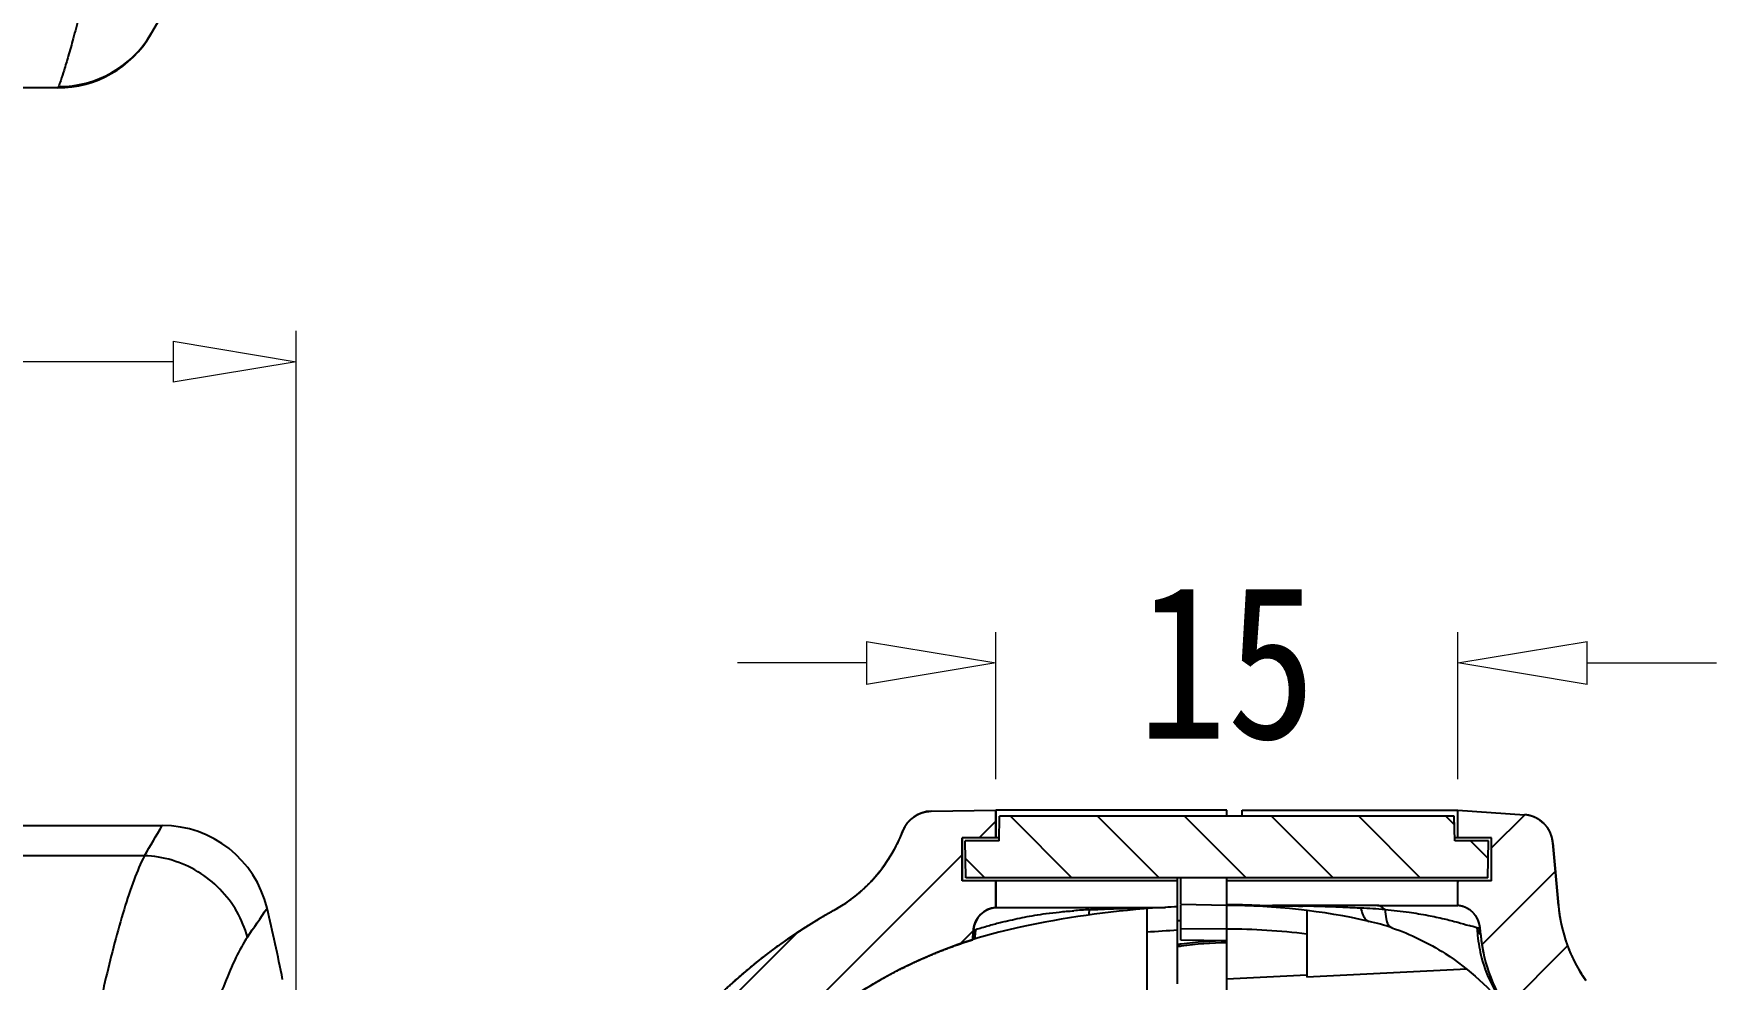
# Model space of a CAD drawing. Header units: millimetres. Extents: x 1786 to 4177, y -2705 to -1639.
# Drawn here: x 3901.3 to 3956, y -1728.3 to -1697.6 of the extents above; entities that cross this region are included whole.
import ezdxf

# ---------------------------------------------------------------- set-up
doc = ezdxf.new("R2010")
doc.units = ezdxf.units.MM
doc.layers.add('dim', color=3, linetype='Continuous', lineweight=9)
doc.styles.add('FFS', font='simfang0.ttf', dxfattribs={"width": 0.85})
doc.dimstyles.new('YanXiu', dxfattribs={"dimtxt": 2.5, "dimasz": 2.2, "dimexe": 1, "dimexo": 0.6, "dimgap": 0.66, "dimtad": 0, "dimzin": 9, "dimdsep": 46, "dimtxsty": 'FFS', "dimblk": 'CLOSEDBLANK', "dimcen": 0, "dimclrd": 256, "dimclre": 131, "dimclrt": 42, "dimazin": 2, "dimtfac": 1, "dimtofl": 0, "dimtmove": 0, "dimatfit": 3, "dimldrblk": 'CLOSEDBLANK', "dimfxl": 0, "dimlwd": 5, "dimlwe": 5, "dimarcsym": 0})
pattern_1 = [(45, (-380.4716, -141.763), (-1.4142136, 1.4142136), [])]

# ---------------------------------------------------------------- blocks, each defined once
blk = doc.blocks.new('_ClosedBlank')
at = {"color": 0, "linetype": 'ByBlock', "lineweight": -2}
for p, q in [((-1, 0.167), (0, 0)), ((-1, 0.167), (-1, -0.167)), ((0, 0), (-1, -0.167))]:
    blk.add_line(p, q, dxfattribs=at)
blk = doc.blocks.new('*D338')
at = {"layer": 'Defpoints', "color": 0}
for p in [(-81.266, 190.368), (-157.685, 157.8), (-81.266, 157.8)]:
    blk.add_point(p, dxfattribs=at)
at = {"layer": 'dim', "color": 131, "lineweight": 5}
for p, q in [((-157.685, 158.799), (-157.685, 191.368)), ((-81.266, 158.799), (-81.266, 191.368))]:
    blk.add_line(p, q, dxfattribs=at)
at = {"layer": 'dim', "lineweight": 5}
for p, q in [((-153.685, 190.368), (-127.31, 190.368)), ((-85.266, 190.368), (-111.642, 190.368))]:
    blk.add_line(p, q, dxfattribs=at)
at = {"layer": 'dim', "lineweight": 5, "xscale": 4, "yscale": 4, "zscale": 4, "rotation": 180}
blk.add_blockref('_ClosedBlank', (-157.685, 190.368), dxfattribs=at)
at = {"layer": 'dim', "lineweight": 5, "xscale": 4, "yscale": 4, "zscale": 4}
blk.add_blockref('_ClosedBlank', (-81.266, 190.368), dxfattribs=at)
at = {"layer": 'dim', "color": 42, "insert": (-119.476, 190.368), "char_height": 5, "attachment_point": 5, "style": 'FFS'}
blk.add_mtext('76.42', dxfattribs=at)
blk = doc.blocks.new('*D341')
at = {"layer": 'Defpoints', "color": 0}
for p in [(-43.536, 180.578), (-58.536, 175.8), (-43.536, 175.8)]:
    blk.add_point(p, dxfattribs=at)
at = {"layer": 'dim', "color": 131, "lineweight": 5}
for p, q in [((-58.536, 176.799), (-58.536, 181.578)), ((-43.536, 176.799), (-43.536, 181.578))]:
    blk.add_line(p, q, dxfattribs=at)
at = {"layer": 'dim', "lineweight": 5}
for p, q in [((-62.736, 180.578), (-66.936, 180.578)), ((-39.336, 180.578), (-35.136, 180.578))]:
    blk.add_line(p, q, dxfattribs=at)
at = {"layer": 'dim', "lineweight": 5, "xscale": 4.2, "yscale": 4.2, "zscale": 4.2}
blk.add_blockref('_ClosedBlank', (-58.536, 180.578), dxfattribs=at)
at = {"layer": 'dim', "lineweight": 5, "xscale": 4.2, "yscale": 4.2, "zscale": 4.2, "rotation": 180}
blk.add_blockref('_ClosedBlank', (-43.536, 180.578), dxfattribs=at)
at = {"layer": 'dim', "color": 42, "insert": (-51.036, 180.578), "char_height": 5, "attachment_point": 5, "style": 'FFS'}
blk.add_mtext('15', dxfattribs=at)
blk = doc.blocks.new('u161')
at = {"linetype": 'Continuous'}
h = blk.add_hatch(dxfattribs=at)
h.set_pattern_fill('DEFAULT__3', color=2, scale=2, angle=45, style=0, pattern_type=0)
h.set_pattern_definition(pattern_1)
edge = h.paths.add_edge_path()
edge.add_line((-65.036, 47.9), (-65.036, 49.73))
edge.add_line((-62.436, 49.73), (-65.036, 49.73))
edge.add_line((-62.436, 47.9), (-62.436, 49.73))
edge.add_arc((-51.681, 47.9), 10.755, 180.0013, 181.5383)
edge.add_line((-62.432, 47.611), (-50.536, 47.3))
edge.add_line((-50.536, 45.55), (-50.536, 47.3))
edge.add_line((-62.157, 45.448), (-50.536, 45.55))
edge.add_spline(control_points=[(-62.157, 45.448), (-61.972, 44.642), (-61.699, 43.864), (-61.345, 43.144)], knot_values=[0, 0, 0, 0, 1, 1, 1, 1], degree=3, periodic=0)
edge.add_line((-61.345, 43.144), (-50.536, 43.05))
edge.add_line((-50.536, 41.3), (-50.536, 43.05))
edge.add_line((-53.636, 41.218), (-50.536, 41.3))
edge.add_line((-53.636, 38.062), (-53.636, 41.218))
edge.add_spline(control_points=[(-53.636, 38.062), (-53.303, 38.02), (-52.97, 37.987), (-52.636, 37.961)], knot_values=[0, 0, 0, 0, 1, 1, 1, 1], weights=[1, 0.999807, 0.999807, 1], degree=3, periodic=0)
edge.add_line((-52.636, 36.728), (-52.636, 37.961))
edge.add_line((-52.636, 36.728), (-51.036, 36.7))
edge.add_line((-51.036, 35.3), (-51.036, 36.7))
edge.add_spline(control_points=[(-56.225, 35.88), (-54.52, 35.494), (-52.783, 35.3), (-51.036, 35.3)], knot_values=[0, 0, 0, 0, 1, 1, 1, 1], weights=[1, 0.995874, 0.995874, 1], degree=3, periodic=0)
edge.add_spline(control_points=[(-65.036, 47.9), (-65.036, 47.097), (-64.894, 45.491), (-64.264, 43.176), (-63.241, 41.041), (-61.864, 39.171), (-60.187, 37.636), (-58.285, 36.503), (-56.916, 36.036), (-56.225, 35.88)], knot_values=[0, 0, 0, 0, 0.143269, 0.286539, 0.429808, 0.573078, 0.716347, 0.859617, 1, 1, 1, 1], degree=3, periodic=0)
edge = h.paths.add_edge_path()
edge.add_line((-62.436, 49.73), (-65.036, 49.73))
edge.add_line((-62.436, 49.73), (-65.036, 49.73))
edge = h.paths.add_edge_path()
edge.add_line((-65.036, 54.94), (-65.036, 49.73))
edge.add_line((-62.436, 54.94), (-65.036, 54.94))
edge.add_line((-62.436, 54.94), (-62.436, 49.73))
edge.add_line((-62.436, 49.73), (-65.036, 49.73))
edge = h.paths.add_edge_path()
edge.add_line((-62.436, 54.94), (-65.036, 54.94))
edge.add_line((-62.436, 54.94), (-65.036, 54.94))
edge = h.paths.add_edge_path()
edge.add_line((-58.536, 173.5), (-59.636, 173.5))
edge.add_line((-58.536, 172.638), (-58.536, 173.5))
edge.add_spline(control_points=[(-59.266, 171.911), (-59.231, 172.317), (-58.942, 172.604), (-58.536, 172.638)], knot_values=[0, 0, 0, 0, 1, 1, 1, 1], weights=[1, 0.843205, 0.843205, 1], degree=3, periodic=0)
edge.add_line((-59.281, 171.742), (-59.266, 171.911))
edge.add_spline(control_points=[(-59.281, 171.742), (-59.286, 171.69), (-59.291, 171.639), (-59.297, 171.587)], knot_values=[0, 0, 0, 0, 1, 1, 1, 1], weights=[1, 0.999919, 0.999919, 1], degree=3, periodic=0)
edge.add_spline(control_points=[(-70.436, 156.343), (-70.436, 163.564), (-66.176, 169.393), (-59.297, 171.587)], knot_values=[0, 0, 0, 0, 1, 1, 1, 1], weights=[1, 0.871606, 0.871606, 1], degree=3, periodic=0)
edge.add_line((-70.436, 156.343), (-70.436, 155.38))
edge.add_spline(control_points=[(-70.436, 155.38), (-70.436, 154.818), (-70.049, 154.41), (-69.488, 154.381)], knot_values=[0, 0, 0, 0, 1, 1, 1, 1], weights=[1, 0.816916, 0.816916, 1], degree=3, periodic=0)
edge.add_line((-69.488, 154.381), (-68.22, 154.314))
edge.add_spline(control_points=[(-67.936, 154.015), (-67.936, 154.183), (-68.052, 154.306), (-68.22, 154.314)], knot_values=[0, 0, 0, 0, 1, 1, 1, 1], weights=[1, 0.816916, 0.816916, 1], degree=3, periodic=0)
edge.add_line((-67.936, 74.584), (-67.936, 154.015))
edge.add_spline(control_points=[(-67.936, 74.584), (-67.936, 74.416), (-68.052, 74.294), (-68.22, 74.285)], knot_values=[0, 0, 0, 0, 1, 1, 1, 1], weights=[1, 0.816916, 0.816916, 1], degree=3, periodic=0)
edge.add_line((-69.488, 74.218), (-68.22, 74.285))
edge.add_spline(control_points=[(-70.436, 73.22), (-70.436, 73.781), (-70.049, 74.189), (-69.488, 74.218)], knot_values=[0, 0, 0, 0, 1, 1, 1, 1], weights=[1, 0.816916, 0.816916, 1], degree=3, periodic=0)
edge.add_line((-70.436, 73.22), (-70.436, 66.832))
edge.add_spline(control_points=[(-69.936, 65.966), (-70.253, 66.149), (-70.436, 66.466), (-70.436, 66.832)], knot_values=[0, 0, 0, 0, 1, 1, 1, 1], weights=[1, 0.910684, 0.910684, 1], degree=3, periodic=0)
edge.add_line((-62.936, 61.925), (-69.936, 65.966))
edge.add_spline(control_points=[(-62.936, 61.925), (-62.619, 61.742), (-62.436, 61.425), (-62.436, 61.059)], knot_values=[0, 0, 0, 0, 1, 1, 1, 1], weights=[1, 0.910684, 0.910684, 1], degree=3, periodic=0)
edge.add_line((-62.436, 61.059), (-62.436, 54.94))
edge.add_line((-62.436, 54.94), (-65.036, 54.94))
edge.add_line((-65.036, 59.846), (-65.036, 54.94))
edge.add_spline(control_points=[(-65.286, 60.279), (-65.127, 60.188), (-65.036, 60.029), (-65.036, 59.846)], knot_values=[0, 0, 0, 0, 1, 1, 1, 1], weights=[1, 0.910684, 0.910684, 1], degree=3, periodic=0)
edge.add_line((-65.286, 60.279), (-71.286, 63.743))
edge.add_spline(control_points=[(-71.286, 63.743), (-72.395, 64.384), (-73.036, 65.493), (-73.036, 66.775)], knot_values=[0, 0, 0, 0, 1, 1, 1, 1], weights=[1, 0.910684, 0.910684, 1], degree=3, periodic=0)
edge.add_line((-73.036, 71.874), (-73.036, 66.775))
edge.add_spline(control_points=[(-73.036, 71.874), (-72.866, 72.027), (-72.661, 72.127), (-72.436, 72.167)], knot_values=[0, 0, 0, 0, 1, 1, 1, 1], weights=[1, 0.974125, 0.974125, 1], degree=3, periodic=0)
edge.add_line((-72.036, 72.237), (-72.436, 72.167))
edge.add_line((-72.036, 73.037), (-72.036, 72.237))
edge.add_line((-72.436, 73.108), (-72.036, 73.037))
edge.add_spline(control_points=[(-72.436, 73.108), (-74.179, 73.415), (-74.179, 75.185), (-72.435, 75.492)], knot_values=[0, 0, 0, 0, 1, 1, 1, 1], weights=[1, 0.448931, 0.448931, 1], degree=3, periodic=0)
edge.add_spline(control_points=[(-71.436, 76.747), (-71.402, 76.106), (-71.802, 75.603), (-72.435, 75.492)], knot_values=[0, 0, 0, 0, 1, 1, 1, 1], weights=[1, 0.832524, 0.832524, 1], degree=3, periodic=0)
edge.add_line((-71.436, 76.747), (-70.436, 76.8))
edge.add_line((-70.436, 76.8), (-70.436, 151.8))
edge.add_line((-71.436, 151.852), (-70.436, 151.8))
edge.add_spline(control_points=[(-71.436, 151.852), (-71.402, 152.494), (-71.802, 152.996), (-72.435, 153.107)], knot_values=[0, 0, 0, 0, 1, 1, 1, 1], weights=[1, 0.832524, 0.832524, 1], degree=3, periodic=0)
edge.add_spline(control_points=[(-72.436, 155.492), (-74.179, 155.184), (-74.179, 153.414), (-72.435, 153.107)], knot_values=[0, 0, 0, 0, 1, 1, 1, 1], weights=[1, 0.448931, 0.448931, 1], degree=3, periodic=0)
edge.add_line((-72.436, 155.492), (-72.036, 155.562))
edge.add_line((-72.036, 156.362), (-72.036, 155.562))
edge.add_line((-72.036, 156.362), (-72.436, 156.433))
edge.add_spline(control_points=[(-73.036, 156.726), (-72.866, 156.573), (-72.661, 156.472), (-72.436, 156.433)], knot_values=[0, 0, 0, 0, 1, 1, 1, 1], weights=[1, 0.974125, 0.974125, 1], degree=3, periodic=0)
edge.add_line((-73.036, 156.822), (-73.036, 156.726))
edge.add_spline(control_points=[(-73.036, 156.822), (-73.036, 163.519), (-69.642, 169.293), (-63.79, 172.55)], knot_values=[0, 0, 0, 0, 1, 1, 1, 1], weights=[1, 0.908052, 0.908052, 1], degree=3, periodic=0)
edge.add_spline(control_points=[(-63.79, 172.55), (-62.757, 173.125), (-61.981, 174.018), (-61.556, 175.122)], knot_values=[0, 0, 0, 0, 1, 1, 1, 1], weights=[1, 0.96011, 0.96011, 1], degree=3, periodic=0)
edge.add_spline(control_points=[(-61.556, 175.122), (-61.405, 175.515), (-61.061, 175.756), (-60.64, 175.763)], knot_values=[0, 0, 0, 0, 1, 1, 1, 1], weights=[1, 0.88621, 0.88621, 1], degree=3, periodic=0)
edge.add_line((-60.64, 175.763), (-58.536, 175.8))
edge.add_line((-58.536, 174.9), (-58.536, 175.8))
edge.add_line((-58.536, 174.9), (-59.636, 174.9))
edge.add_line((-59.636, 173.5), (-59.636, 174.9))
h = blk.add_hatch(dxfattribs=at)
h.set_pattern_fill('DEFAULT__4', color=2, scale=2, angle=-45, style=0, pattern_type=0)
h.set_pattern_definition([(315, (-377.6431, -141.763), (1.4142136, 1.4142136), [])])
edge = h.paths.add_edge_path()
edge.add_line((-42.557, 173.6), (-59.515, 173.6))
edge.add_line((-59.515, 173.6), (-59.536, 174.8))
edge.add_line((-58.436, 174.8), (-59.536, 174.8))
edge.add_line((-58.436, 174.8), (-58.422, 175.6))
edge.add_line((-43.65, 175.6), (-58.422, 175.6))
edge.add_line((-43.636, 174.8), (-43.65, 175.6))
edge.add_line((-42.536, 174.8), (-43.636, 174.8))
edge.add_line((-42.557, 173.6), (-42.536, 174.8))
h = blk.add_hatch(dxfattribs=at)
h.set_pattern_fill('DEFAULT__5', color=2, scale=2, angle=45, style=0, pattern_type=0)
h.set_pattern_definition(pattern_1)
edge = h.paths.add_edge_path()
edge.add_line((-37.036, 47.9), (-37.036, 49.73))
edge.add_arc((-50.698, 47.9), 13.662, 356.761, 359.999)
edge.add_line((-37.058, 47.128), (-46.036, 47.05))
edge.add_line((-46.036, 45.939), (-46.036, 47.05))
edge.add_line((-46.036, 45.939), (-50.536, 45.9))
edge.add_line((-50.536, 45.9), (-50.536, 47.4))
edge.add_line((-50.536, 47.4), (-51.036, 47.688))
edge.add_line((-51.036, 47.688), (-51.036, 48.3))
edge.add_line((-39.636, 48.897), (-51.036, 48.3))
edge.add_line((-39.636, 48.897), (-39.636, 49.73))
edge.add_line((-37.036, 49.73), (-39.636, 49.73))
edge = h.paths.add_edge_path()
edge.add_line((-51.036, 35.8), (-51.036, 36.7))
edge.add_line((-51.036, 36.7), (-52.336, 36.722))
edge.add_line((-52.536, 36.926), (-52.336, 36.722))
edge.add_line((-52.536, 36.926), (-52.536, 37.873))
edge.add_line((-51.036, 37.9), (-52.536, 37.873))
edge.add_spline(control_points=[(-51.036, 37.9), (-50.166, 37.9), (-49.299, 37.954), (-48.436, 38.062)], knot_values=[0, 0, 0, 0, 1, 1, 1, 1], weights=[1, 0.998704, 0.998704, 1], degree=3, periodic=0)
edge.add_line((-48.436, 38.062), (-48.436, 40.163))
edge.add_line((-48.436, 40.163), (-51.036, 40.3))
edge.add_line((-51.036, 40.3), (-51.036, 40.911))
edge.add_line((-50.536, 41.2), (-51.036, 40.911))
edge.add_line((-50.536, 41.2), (-50.536, 42.7))
edge.add_line((-46.036, 42.66), (-50.536, 42.7))
edge.add_line((-46.036, 41.55), (-46.036, 42.66))
edge.add_line((-38.66, 41.485), (-46.036, 41.55))
edge.add_spline(control_points=[(-45.847, 35.88), (-45.156, 36.036), (-43.786, 36.503), (-41.885, 37.636), (-40.208, 39.171), (-39.199, 40.541), (-38.734, 41.35), (-38.66, 41.485)], knot_values=[0, 0, 0, 0, 0.234581, 0.473986, 0.71339, 0.952794, 1, 1, 1, 1], degree=3, periodic=0)
edge.add_spline(control_points=[(-50.536, 35.305), (-48.956, 35.339), (-47.388, 35.531), (-45.847, 35.88)], knot_values=[0, 0, 0, 0, 1, 1, 1, 1], weights=[1, 0.996624, 0.996624, 1], degree=3, periodic=0)
edge.add_line((-50.536, 35.305), (-50.536, 35.773))
edge.add_line((-50.536, 35.773), (-51.036, 35.8))
edge = h.paths.add_edge_path()
edge.add_line((-37.036, 49.73), (-39.636, 49.73))
edge.add_line((-37.036, 49.73), (-39.636, 49.73))
edge = h.paths.add_edge_path()
edge.add_line((-37.036, 49.73), (-37.036, 54.94))
edge.add_line((-37.036, 49.73), (-39.636, 49.73))
edge.add_line((-39.636, 49.73), (-39.636, 52.288))
edge.add_line((-39.636, 52.288), (-44.636, 52.55))
edge.add_line((-44.636, 52.55), (-44.636, 54.05))
edge.add_line((-39.636, 54.093), (-44.636, 54.05))
edge.add_line((-39.636, 54.093), (-39.636, 54.94))
edge.add_line((-37.036, 54.94), (-39.636, 54.94))
edge = h.paths.add_edge_path()
edge.add_line((-37.036, 54.94), (-39.636, 54.94))
edge.add_line((-39.636, 54.94), (-44.636, 54.94))
edge.add_line((-44.636, 54.94), (-39.636, 54.94))
edge.add_line((-37.036, 54.94), (-39.636, 54.94))
edge = h.paths.add_edge_path()
edge.add_line((-37.036, 162.7), (-37.036, 145.354))
edge.add_line((-38.613, 145.326), (-37.036, 145.354))
edge.add_spline(control_points=[(-38.613, 145.326), (-39.508, 145.311), (-40.136, 144.672), (-40.136, 143.776)], knot_values=[0, 0, 0, 0, 1, 1, 1, 1], weights=[1, 0.808834, 0.808834, 1], degree=3, periodic=0)
edge.add_line((-40.136, 86.364), (-40.136, 143.776))
edge.add_line((-40.136, 86.364), (-38.136, 84.364))
edge.add_line((-38.136, 84.364), (-38.136, 82.364))
edge.add_line((-40.136, 82.294), (-38.136, 82.364))
edge.add_line((-40.136, 61.9), (-40.136, 82.294))
edge.add_line((-40.136, 61.9), (-37.036, 61.845))
edge.add_line((-37.036, 61.845), (-37.036, 54.94))
edge.add_line((-37.036, 54.94), (-39.636, 54.94))
edge.add_line((-39.636, 59.29), (-39.636, 54.94))
edge.add_line((-42.036, 59.332), (-39.636, 59.29))
edge.add_line((-42.036, 147.867), (-42.036, 59.332))
edge.add_line((-42.036, 147.867), (-39.636, 147.909))
edge.add_line((-39.636, 162.7), (-39.636, 147.909))
edge.add_spline(control_points=[(-41.762, 169.114), (-41.409, 168.66), (-40.208, 166.786), (-39.636, 164.432), (-39.636, 162.7)], knot_values=[0, 0, 0, 0, 0.264015, 1, 1, 1, 1], degree=3, periodic=0)
edge.add_spline(control_points=[(-42.791, 171.742), (-42.707, 170.779), (-42.354, 169.879), (-41.762, 169.114)], knot_values=[0, 0, 0, 0, 1, 1, 1, 1], weights=[1, 0.972906, 0.972906, 1], degree=3, periodic=0)
edge.add_line((-42.791, 171.742), (-42.811, 171.973))
edge.add_spline(control_points=[(-42.811, 171.973), (-42.846, 172.376), (-43.132, 172.663), (-43.536, 172.7)], knot_values=[0, 0, 0, 0, 1, 1, 1, 1], weights=[1, 0.844659, 0.844659, 1], degree=3, periodic=0)
edge.add_line((-43.536, 172.7), (-43.536, 173.5))
edge.add_line((-42.436, 173.5), (-43.536, 173.5))
edge.add_line((-42.436, 173.5), (-42.436, 174.9))
edge.add_line((-42.436, 174.9), (-43.536, 174.9))
edge.add_line((-43.536, 174.9), (-43.536, 175.8))
edge.add_line((-43.536, 175.8), (-41.369, 175.648))
edge.add_spline(control_points=[(-40.443, 174.738), (-40.488, 175.251), (-40.855, 175.612), (-41.369, 175.648)], knot_values=[0, 0, 0, 0, 1, 1, 1, 1], weights=[1, 0.840271, 0.840271, 1], degree=3, periodic=0)
edge.add_line((-40.265, 172.7), (-40.443, 174.738))
edge.add_spline(control_points=[(-40.265, 172.7), (-40.188, 171.818), (-39.884, 170.986), (-39.375, 170.262)], knot_values=[0, 0, 0, 0, 1, 1, 1, 1], weights=[1, 0.977162, 0.977162, 1], degree=3, periodic=0)
edge.add_spline(control_points=[(-39.375, 170.262), (-39.01, 169.742), (-38.358, 168.643), (-37.61, 166.786), (-37.144, 164.785), (-37.036, 163.405), (-37.036, 162.7)], knot_values=[0, 0, 0, 0, 0.25, 0.5, 0.75, 1, 1, 1, 1], degree=3, periodic=0)
at = {"color": 7, "linetype": 'Continuous'}
for p, q in [((-89.011, 199.265), (-149.94, 199.265)), ((-88.992, 199.305), (-89.011, 199.265)), ((-60.64, 175.763), (-58.536, 175.8)), ((-60.64, 175.763), (-58.536, 175.8)), ((-58.536, 174.9), (-58.536, 175.8)), ((-51.036, 175.8), (-58.536, 175.8)), ((-58.536, 175.8), (-58.536, 174.9)), ((-58.436, 174.8), (-58.422, 175.6)), ((-58.436, 174.8), (-58.422, 175.6)), ((-43.65, 175.6), (-58.422, 175.6)), ((-43.65, 175.6), (-58.422, 175.6)), ((-51.036, 175.6), (-51.036, 175.8)), ((-50.536, 175.8), (-43.536, 175.8)), ((-50.536, 175.6), (-50.536, 175.8)), ((-43.636, 174.8), (-43.65, 175.6)), ((-43.636, 174.8), (-43.65, 175.6)), ((-43.536, 175.8), (-41.369, 175.648)), ((-43.536, 174.9), (-43.536, 175.8)), ((-43.536, 175.8), (-41.369, 175.648)), ((-43.536, 174.9), (-43.536, 175.8)), ((-90.577, 175.3), (-85.618, 175.3)), ((-59.636, 173.5), (-59.636, 174.9)), ((-58.536, 174.9), (-59.636, 174.9)), ((-58.434, 174.9), (-59.636, 174.9)), ((-59.636, 174.9), (-59.636, 173.5)), ((-58.436, 174.8), (-59.536, 174.8)), ((-59.515, 173.6), (-59.536, 174.8)), ((-58.436, 174.8), (-59.536, 174.8)), ((-59.515, 173.6), (-59.536, 174.8)), ((-42.436, 174.9), (-43.638, 174.9)), ((-42.536, 174.8), (-43.636, 174.8)), ((-42.536, 174.8), (-43.636, 174.8)), ((-42.436, 174.9), (-43.536, 174.9)), ((-42.557, 173.6), (-42.536, 174.8)), ((-42.557, 173.6), (-42.536, 174.8)), ((-42.436, 173.5), (-42.436, 174.9)), ((-42.436, 173.5), (-42.436, 174.9)), ((-40.265, 172.7), (-40.443, 174.738)), ((-40.443, 174.738), (-40.265, 172.7)), ((-86.194, 174.317), (-92.587, 174.317)), ((-58.536, 173.5), (-59.636, 173.5)), ((-52.636, 173.5), (-59.636, 173.5)), ((-42.557, 173.6), (-59.515, 173.6)), ((-42.557, 173.6), (-59.515, 173.6)), ((-58.536, 172.638), (-58.536, 173.5)), ((-58.536, 173.5), (-58.536, 172.638)), ((-52.636, 170.157), (-52.636, 173.6)), ((-52.536, 172.726), (-52.536, 173.6)), ((-51.036, 162.3), (-51.036, 173.6)), ((-42.436, 173.5), (-51.036, 173.5)), ((-42.436, 173.5), (-43.536, 173.5)), ((-43.536, 172.7), (-43.536, 173.5)), ((-43.536, 172.7), (-43.536, 173.5)), ((-51.036, 172.7), (-52.536, 172.726)), ((-58.536, 172.638), (-53.029, 172.638)), ((-53.636, 172.595), (-53.636, 169.26)), ((-52.536, 172.205), (-52.636, 172.204)), ((-52.536, 171.575), (-52.536, 172.711)), ((-48.858, 172.699), (-49.552, 172.699)), ((-47.325, 172.7), (-48.858, 172.7)), ((-48.436, 172.537), (-48.436, 170.367)), ((-46.144, 172.7), (-47.325, 172.7)), ((-46.144, 172.7), (-43.536, 172.7)), ((-59.281, 171.742), (-59.266, 171.911)), ((-59.281, 171.742), (-59.266, 171.911)), ((-59.266, 171.911), (-59.193, 171.911)), ((-51.036, 171.932), (-52.536, 171.938)), ((-42.912, 171.973), (-42.811, 171.973)), ((-42.791, 171.742), (-42.811, 171.973)), ((-42.791, 171.742), (-42.811, 171.973)), ((-51.036, 171.549), (-52.536, 171.575)), ((-43.241, 170.627), (-48.436, 170.367)), ((-48.436, 170.436), (-51.036, 170.3))]:
    blk.add_line(p, q, dxfattribs=at)
for centre, radius, start, end in [((-120.476, 221.265), 40, 329.5458, 346.9971), ((-89.011, 202.765), 3.5, 270, 329.5458), ((-88.98, 202.793), 3.487, 269.8013, 329.5713), ((-60.623, 174.763), 1, 91, 158.9431), ((-41.439, 174.651), 1, 5, 86), ((-467.452, 398.406), 442.237, 329.55465, 329.7022), ((-85.618, 171.8), 3.5, 13.3802, 89.9995), ((-66.222, 176.919), 5, 299.1014, 338.9431), ((-405.957, 391), 390.518, 325.83037, 325.99723), ((-144.476, 157.8), 64, 11.26221, 13.37981), ((-55.036, 156.822), 18, 118.9534, 180), ((-58.469, 171.841), 0.8, 94.7796, 175), ((-54.819, 158.571), 14.032, 104.0864, 104.8025), ((-51.036, 140.3), 32.4, 94.269, 101.9652), ((-54.442, 151.628), 20.96, 92.9107, 94.284), ((-51.036, 140.3), 32.4, 92.8306, 93.5705), ((-51.036, 151.8), 20.9, 77.2332, 90), ((-49.53, 123.487), 49.202, 87.754, 88.8793), ((-51.424, 73.54), 99.185, 87.53652, 87.79118), ((-54.191, 8.416), 164.367, 87.38249, 87.54877), ((-47.971, 143.929), 28.712, 85.8604, 87.4305), ((-48.075, 164.874), 7.495, 71.3255, 77.2246), ((-43.608, 171.903), 0.8, 5, 84.8316), ((-35.284, 173.135), 5, 185, 215.081), ((-54.436, 156.343), 16, 101.9652, 180), ((-64.262, 172.178), 5, 353.2138, 354.9996), ((-44.938, 164.343), 16.139, 152.5502, 152.7105), ((-44.68, 164.208), 16.43, 152.162, 152.5495), ((-64.022, 172.208), 4.839, 353.3827, 354.3878), ((-44.432, 164.077), 16.71, 152.0455, 152.1628), ((-64.027, 172.208), 4.843, 354.3877, 354.9315), ((-64.034, 172.209), 4.851, 354.9318, 356.4785), ((-49.371, 139.564), 33.805, 106.1913, 106.8899), ((-54.038, 155.637), 17.068, 104.8222, 106.1914), ((-51.036, 139.372), 32.56, 92.8168, 94.5802), ((-51.036, 151.282), 20.65, 82.7663, 90.0002), ((-53.185, 137.692), 35.787, 73.3187, 73.7495), ((-38.135, 172.223), 4.784, 182.9952, 185.9454), ((-58.055, 163.857), 17.181, 28.0314, 28.1889), ((-57.493, 164.155), 16.544, 27.5071, 28.0337), ((-56.932, 164.448), 15.912, 27.2845, 27.505), ((-37.81, 172.178), 5, 185, 217.7819), ((-51.063, 161.42), 10.062, 98.3148, 99.0179), ((-51.063, 161.417), 10.13, 98.2721, 98.9326), ((-51.039, 161.227), 10.322, 89.9808, 98.2495), ((-51.039, 161.227), 10.257, 89.9962, 98.2918)]:
    blk.add_arc(centre, radius, start, end, dxfattribs=at)
for points, start_tangent, end_tangent in [([(-86.194, 213.03), (-86.529, 210.606), (-86.857, 208.55), (-87.165, 206.827), (-87.445, 205.399), (-87.694, 204.221), (-87.913, 203.249), (-88.119, 202.384), (-88.325, 201.564), (-88.511, 200.865), (-88.671, 200.294), (-88.807, 199.84), (-88.916, 199.505), (-88.992, 199.305)], (-0.126337, -0.991987), (-0.427337, -0.904093)), ([(-61.556, 175.122), (-61.553, 175.13), (-61.55, 175.139), (-61.546, 175.147), (-61.543, 175.155), (-61.539, 175.163), (-61.536, 175.171), (-61.532, 175.179), (-61.528, 175.187), (-61.525, 175.195), (-61.521, 175.203), (-61.517, 175.211), (-61.513, 175.219), (-61.508, 175.227), (-61.504, 175.235), (-61.5, 175.243), (-61.496, 175.251), (-61.491, 175.259), (-61.487, 175.267), (-61.482, 175.275), (-61.477, 175.283), (-61.472, 175.29), (-61.468, 175.298), (-61.463, 175.306), (-61.458, 175.314), (-61.452, 175.321), (-61.447, 175.329), (-61.442, 175.337), (-61.437, 175.344), (-61.431, 175.352), (-61.426, 175.359), (-61.42, 175.367), (-61.414, 175.374), (-61.409, 175.381), (-61.403, 175.389), (-61.397, 175.396), (-61.391, 175.403), (-61.385, 175.41), (-61.379, 175.417), (-61.373, 175.425), (-61.366, 175.432), (-61.36, 175.439), (-61.354, 175.446), (-61.347, 175.452), (-61.341, 175.459), (-61.334, 175.466), (-61.327, 175.473), (-61.321, 175.479), (-61.314, 175.486), (-61.307, 175.492), (-61.3, 175.499), (-61.293, 175.505), (-61.286, 175.512), (-61.279, 175.518), (-61.271, 175.524), (-61.264, 175.53), (-61.257, 175.536), (-61.249, 175.542), (-61.242, 175.548), (-61.234, 175.554), (-61.227, 175.56), (-61.219, 175.566), (-61.212, 175.571), (-61.204, 175.577), (-61.196, 175.582), (-61.188, 175.588), (-61.18, 175.593), (-61.172, 175.599), (-61.164, 175.604), (-61.156, 175.609), (-61.148, 175.614), (-61.14, 175.619), (-61.132, 175.624), (-61.124, 175.629), (-61.115, 175.633), (-61.107, 175.638), (-61.099, 175.643), (-61.09, 175.647), (-61.082, 175.651), (-61.073, 175.656), (-61.065, 175.66), (-61.056, 175.664), (-61.048, 175.668), (-61.039, 175.672), (-61.031, 175.676), (-61.022, 175.68), (-61.013, 175.684), (-61.005, 175.687), (-60.996, 175.691), (-60.987, 175.694), (-60.978, 175.698), (-60.97, 175.701), (-60.961, 175.704), (-60.952, 175.707), (-60.943, 175.71), (-60.934, 175.713), (-60.925, 175.716), (-60.916, 175.719), (-60.907, 175.722), (-60.899, 175.724), (-60.89, 175.727), (-60.881, 175.729), (-60.872, 175.732), (-60.863, 175.734), (-60.854, 175.736), (-60.845, 175.738), (-60.836, 175.74), (-60.827, 175.742), (-60.818, 175.744), (-60.809, 175.746), (-60.8, 175.747), (-60.791, 175.749), (-60.782, 175.75), (-60.773, 175.752), (-60.764, 175.753), (-60.755, 175.754), (-60.746, 175.755), (-60.737, 175.756), (-60.729, 175.757), (-60.72, 175.758), (-60.711, 175.759), (-60.702, 175.76), (-60.693, 175.761), (-60.684, 175.761), (-60.675, 175.762), (-60.667, 175.762), (-60.658, 175.762), (-60.649, 175.763), (-60.64, 175.763)], (0.359296, 0.933224), (0.999848, 0.017452)), ([(-40.443, 174.738), (-40.444, 174.748), (-40.445, 174.758), (-40.446, 174.768), (-40.447, 174.778), (-40.449, 174.789), (-40.45, 174.799), (-40.452, 174.809), (-40.454, 174.819), (-40.455, 174.83), (-40.457, 174.84), (-40.459, 174.85), (-40.462, 174.861), (-40.464, 174.871), (-40.466, 174.881), (-40.469, 174.892), (-40.471, 174.902), (-40.474, 174.912), (-40.477, 174.923), (-40.48, 174.933), (-40.483, 174.943), (-40.486, 174.954), (-40.49, 174.964), (-40.493, 174.975), (-40.497, 174.985), (-40.501, 174.995), (-40.504, 175.005), (-40.508, 175.016), (-40.512, 175.026), (-40.517, 175.036), (-40.521, 175.046), (-40.525, 175.057), (-40.53, 175.067), (-40.535, 175.077), (-40.54, 175.087), (-40.544, 175.097), (-40.55, 175.107), (-40.555, 175.117), (-40.56, 175.127), (-40.565, 175.137), (-40.571, 175.147), (-40.577, 175.156), (-40.582, 175.166), (-40.588, 175.176), (-40.594, 175.186), (-40.601, 175.195), (-40.607, 175.205), (-40.613, 175.214), (-40.62, 175.224), (-40.626, 175.233), (-40.633, 175.242), (-40.64, 175.251), (-40.647, 175.26), (-40.654, 175.27), (-40.661, 175.279), (-40.668, 175.287), (-40.676, 175.296), (-40.683, 175.305), (-40.691, 175.314), (-40.698, 175.322), (-40.706, 175.331), (-40.714, 175.339), (-40.722, 175.347), (-40.73, 175.356), (-40.738, 175.364), (-40.747, 175.372), (-40.755, 175.38), (-40.763, 175.388), (-40.772, 175.395), (-40.781, 175.403), (-40.789, 175.41), (-40.798, 175.418), (-40.807, 175.425), (-40.816, 175.432), (-40.825, 175.44), (-40.834, 175.447), (-40.843, 175.453), (-40.852, 175.46), (-40.862, 175.467), (-40.871, 175.473), (-40.881, 175.48), (-40.89, 175.486), (-40.9, 175.492), (-40.909, 175.499), (-40.919, 175.505), (-40.929, 175.51), (-40.939, 175.516), (-40.948, 175.522), (-40.958, 175.527), (-40.968, 175.533), (-40.978, 175.538), (-40.988, 175.543), (-40.998, 175.548), (-41.008, 175.553), (-41.019, 175.558), (-41.029, 175.562), (-41.039, 175.567), (-41.049, 175.571), (-41.059, 175.576), (-41.07, 175.58), (-41.08, 175.584), (-41.09, 175.588), (-41.101, 175.591), (-41.111, 175.595), (-41.121, 175.599), (-41.132, 175.602), (-41.142, 175.605), (-41.153, 175.609), (-41.163, 175.612), (-41.173, 175.615), (-41.184, 175.617), (-41.194, 175.62), (-41.205, 175.623), (-41.215, 175.625), (-41.225, 175.627), (-41.236, 175.63), (-41.246, 175.632), (-41.257, 175.634), (-41.267, 175.636), (-41.277, 175.637), (-41.288, 175.639), (-41.298, 175.64), (-41.308, 175.642), (-41.319, 175.643), (-41.329, 175.644), (-41.339, 175.645), (-41.349, 175.646), (-41.359, 175.647), (-41.369, 175.648)], (-0.087156, 0.996195), (-0.997564, 0.069756)), ([(-63.79, 172.55), (-63.744, 172.576), (-63.698, 172.603), (-63.652, 172.63), (-63.606, 172.658), (-63.56, 172.686), (-63.515, 172.715), (-63.47, 172.744), (-63.425, 172.774), (-63.38, 172.805), (-63.336, 172.836), (-63.292, 172.867), (-63.248, 172.899), (-63.205, 172.932), (-63.162, 172.965), (-63.119, 172.998), (-63.077, 173.032), (-63.034, 173.067), (-62.993, 173.102), (-62.951, 173.137), (-62.91, 173.173), (-62.869, 173.21), (-62.829, 173.247), (-62.789, 173.284), (-62.749, 173.322), (-62.71, 173.36), (-62.671, 173.399), (-62.633, 173.438), (-62.595, 173.477), (-62.557, 173.517), (-62.52, 173.558), (-62.484, 173.599), (-62.447, 173.64), (-62.412, 173.682), (-62.376, 173.724), (-62.341, 173.766), (-62.307, 173.809), (-62.273, 173.852), (-62.24, 173.895), (-62.207, 173.939), (-62.175, 173.983), (-62.143, 174.028), (-62.111, 174.073), (-62.08, 174.118), (-62.05, 174.163), (-62.02, 174.209), (-61.991, 174.255), (-61.962, 174.301), (-61.934, 174.348), (-61.906, 174.395), (-61.879, 174.442), (-61.852, 174.489), (-61.826, 174.537), (-61.8, 174.585), (-61.775, 174.633), (-61.751, 174.681), (-61.727, 174.729), (-61.704, 174.778), (-61.681, 174.827), (-61.659, 174.875), (-61.637, 174.925), (-61.616, 174.974), (-61.595, 175.023), (-61.575, 175.073), (-61.556, 175.122)], (0.87376, 0.486357), (0.359296, 0.933224)), ([(-86.194, 174.317), (-86.529, 173.545), (-86.857, 172.572), (-87.165, 171.487), (-87.445, 170.358), (-87.694, 169.227), (-87.913, 168.116), (-88.119, 166.951), (-88.325, 165.625), (-88.511, 164.243), (-88.671, 162.823), (-88.807, 161.339), (-88.916, 159.756), (-88.992, 158.035)], (-0.465561, -0.885016), (-0.031919, -0.99949)), ([(-82.85, 171.668), (-83.195, 172.503), (-83.744, 173.229), (-84.461, 173.797), (-85.297, 174.168), (-86.194, 174.317)], (-0.258425, 0.966031), (-0.999347, 0.03613)), ([(-51.036, 172.727), (-50.591, 172.729), (-50.098, 172.711), (-49.552, 172.699)], (0.999516, 0.031118), (0.999999, 0.001501)), ([(-73.036, 156.822), (-73.035, 156.965), (-73.034, 157.108), (-73.031, 157.251), (-73.027, 157.395), (-73.022, 157.539), (-73.015, 157.683), (-73.008, 157.827), (-72.999, 157.971), (-72.989, 158.116), (-72.978, 158.261), (-72.966, 158.406), (-72.953, 158.551), (-72.938, 158.696), (-72.922, 158.842), (-72.905, 158.987), (-72.887, 159.133), (-72.868, 159.279), (-72.847, 159.425), (-72.825, 159.571), (-72.802, 159.717), (-72.777, 159.863), (-72.752, 160.009), (-72.725, 160.155), (-72.697, 160.301), (-72.667, 160.447), (-72.637, 160.593), (-72.605, 160.738), (-72.572, 160.884), (-72.537, 161.03), (-72.502, 161.175), (-72.465, 161.321), (-72.427, 161.466), (-72.387, 161.611), (-72.347, 161.756), (-72.305, 161.901), (-72.261, 162.046), (-72.217, 162.19), (-72.171, 162.334), (-72.124, 162.478), (-72.076, 162.621), (-72.027, 162.765), (-71.976, 162.908), (-71.924, 163.05), (-71.871, 163.193), (-71.817, 163.335), (-71.761, 163.476), (-71.704, 163.618), (-71.646, 163.758), (-71.587, 163.899), (-71.526, 164.039), (-71.464, 164.178), (-71.401, 164.317), (-71.337, 164.456), (-71.272, 164.594), (-71.205, 164.732), (-71.137, 164.869), (-71.068, 165.005), (-70.998, 165.141), (-70.927, 165.276), (-70.855, 165.411), (-70.781, 165.545), (-70.706, 165.679), (-70.63, 165.812), (-70.553, 165.944), (-70.475, 166.076), (-70.396, 166.207), (-70.316, 166.337), (-70.234, 166.467), (-70.152, 166.596), (-70.068, 166.724), (-69.983, 166.851), (-69.898, 166.978), (-69.811, 167.104), (-69.723, 167.229), (-69.634, 167.353), (-69.544, 167.476), (-69.453, 167.599), (-69.361, 167.721), (-69.269, 167.842), (-69.175, 167.962), (-69.08, 168.081), (-68.984, 168.2), (-68.888, 168.317), (-68.79, 168.434), (-68.692, 168.549), (-68.592, 168.664), (-68.492, 168.778), (-68.391, 168.891), (-68.289, 169.003), (-68.186, 169.114), (-68.082, 169.224), (-67.978, 169.333), (-67.872, 169.441), (-67.766, 169.548), (-67.659, 169.654), (-67.552, 169.759), (-67.443, 169.863), (-67.334, 169.966), (-67.224, 170.068), (-67.114, 170.169), (-67.002, 170.269), (-66.891, 170.367), (-66.778, 170.465), (-66.665, 170.562), (-66.551, 170.657), (-66.436, 170.752), (-66.321, 170.845), (-66.205, 170.938), (-66.089, 171.029), (-65.972, 171.119), (-65.855, 171.208), (-65.737, 171.296), (-65.619, 171.383), (-65.5, 171.468), (-65.38, 171.553), (-65.26, 171.636), (-65.14, 171.719), (-65.019, 171.8), (-64.898, 171.88), (-64.776, 171.959), (-64.654, 172.037), (-64.532, 172.114), (-64.409, 172.189), (-64.286, 172.264), (-64.163, 172.337), (-64.039, 172.409), (-63.915, 172.48), (-63.79, 172.55)], (0, 1), (0.87376, 0.486357)), ([(-59.266, 171.911), (-59.265, 171.919), (-59.265, 171.927), (-59.264, 171.935), (-59.263, 171.943), (-59.262, 171.951), (-59.261, 171.959), (-59.259, 171.967), (-59.258, 171.976), (-59.256, 171.984), (-59.255, 171.992), (-59.253, 172), (-59.252, 172.008), (-59.25, 172.016), (-59.248, 172.025), (-59.246, 172.033), (-59.244, 172.041), (-59.242, 172.049), (-59.239, 172.058), (-59.237, 172.066), (-59.235, 172.074), (-59.232, 172.082), (-59.229, 172.09), (-59.227, 172.099), (-59.224, 172.107), (-59.221, 172.115), (-59.218, 172.123), (-59.215, 172.131), (-59.212, 172.139), (-59.208, 172.148), (-59.205, 172.156), (-59.201, 172.164), (-59.198, 172.172), (-59.194, 172.18), (-59.19, 172.188), (-59.186, 172.196), (-59.182, 172.204), (-59.178, 172.212), (-59.174, 172.22), (-59.17, 172.227), (-59.165, 172.235), (-59.161, 172.243), (-59.156, 172.251), (-59.152, 172.258), (-59.147, 172.266), (-59.142, 172.274), (-59.137, 172.281), (-59.132, 172.289), (-59.127, 172.296), (-59.122, 172.304), (-59.117, 172.311), (-59.111, 172.318), (-59.106, 172.326), (-59.1, 172.333), (-59.095, 172.34), (-59.089, 172.347), (-59.083, 172.354), (-59.077, 172.361), (-59.071, 172.368), (-59.065, 172.375), (-59.059, 172.381), (-59.053, 172.388), (-59.047, 172.395), (-59.04, 172.401), (-59.034, 172.408), (-59.027, 172.414), (-59.021, 172.421), (-59.014, 172.427), (-59.007, 172.433), (-59.001, 172.439), (-58.994, 172.445), (-58.987, 172.451), (-58.98, 172.457), (-58.973, 172.463), (-58.966, 172.468), (-58.959, 172.474), (-58.951, 172.479), (-58.944, 172.485), (-58.937, 172.49), (-58.929, 172.495), (-58.922, 172.501), (-58.914, 172.506), (-58.907, 172.511), (-58.899, 172.516), (-58.892, 172.52), (-58.884, 172.525), (-58.876, 172.53), (-58.869, 172.534), (-58.861, 172.539), (-58.853, 172.543), (-58.845, 172.547), (-58.837, 172.551), (-58.829, 172.555), (-58.821, 172.559), (-58.813, 172.563), (-58.805, 172.567), (-58.797, 172.571), (-58.789, 172.574), (-58.781, 172.578), (-58.773, 172.581), (-58.765, 172.584), (-58.757, 172.588), (-58.749, 172.591), (-58.74, 172.594), (-58.732, 172.597), (-58.724, 172.599), (-58.716, 172.602), (-58.708, 172.605), (-58.699, 172.607), (-58.691, 172.61), (-58.683, 172.612), (-58.675, 172.614), (-58.666, 172.616), (-58.658, 172.618), (-58.65, 172.62), (-58.642, 172.622), (-58.634, 172.624), (-58.625, 172.626), (-58.617, 172.627), (-58.609, 172.629), (-58.601, 172.63), (-58.593, 172.631), (-58.584, 172.633), (-58.576, 172.634), (-58.568, 172.635), (-58.56, 172.636), (-58.552, 172.637), (-58.544, 172.638), (-58.536, 172.638)], (0.087156, 0.996195), (0.996523, 0.083324)), ([(-58.235, 172.181), (-57.922, 172.255), (-57.605, 172.322), (-57.278, 172.381)], (0.969957, 0.243277), (0.98654, 0.163523)), ([(-57.278, 172.381), (-56.905, 172.436), (-56.479, 172.487), (-56.007, 172.529)], (0.98654, 0.163523), (0.997168, 0.075209)), ([(-55.506, 172.561), (-55.517, 172.467), (-55.532, 172.386)], (-0.094366, -0.995538), (-0.216639, -0.976252)), ([(-55.506, 172.561), (-55.315, 172.57), (-55.134, 172.578), (-54.965, 172.586), (-54.805, 172.592), (-54.655, 172.598), (-54.515, 172.602), (-54.383, 172.607), (-54.26, 172.61), (-54.144, 172.614), (-54.036, 172.617), (-53.935, 172.619), (-53.841, 172.622), (-53.754, 172.624), (-53.672, 172.625), (-53.596, 172.627), (-53.525, 172.628), (-53.459, 172.63), (-53.397, 172.631), (-53.339, 172.632), (-53.284, 172.633), (-53.232, 172.634), (-53.183, 172.635), (-53.137, 172.635), (-53.094, 172.636), (-53.054, 172.637)], (0.998684, 0.051293), (0.999886, 0.015084)), ([(-49.552, 172.699), (-49.442, 172.696), (-49.339, 172.693), (-49.239, 172.691), (-49.14, 172.689), (-49.038, 172.687), (-48.93, 172.686), (-48.816, 172.684), (-48.695, 172.682), (-48.567, 172.679)], (0.999414, -0.034217), (0.999807, -0.019628)), ([(-46.684, 172.612), (-46.616, 172.393), (-46.526, 172.249), (-46.417, 172.183)], (0.219206, -0.975679), (0.97531, -0.22084)), ([(-45.899, 172.566), (-46.016, 172.657), (-46.144, 172.7)], (-0.695111, 0.718902), (-0.990523, 0.137349)), ([(-45.899, 172.566), (-45.119, 172.479), (-44.499, 172.377), (-43.982, 172.266), (-43.536, 172.152), (-43.17, 172.049)], (0.996331, -0.085586), (0.960144, -0.279506)), ([(-45.899, 172.566), (-45.863, 172.269), (-45.788, 172.07), (-45.675, 171.974)], (0.045426, -0.998968), (0.947483, -0.319807)), ([(-42.811, 171.973), (-42.812, 171.981), (-42.813, 171.989), (-42.814, 171.997), (-42.815, 172.005), (-42.816, 172.013), (-42.817, 172.021), (-42.818, 172.029), (-42.819, 172.037), (-42.821, 172.045), (-42.822, 172.053), (-42.824, 172.062), (-42.826, 172.07), (-42.827, 172.078), (-42.829, 172.086), (-42.831, 172.094), (-42.833, 172.102), (-42.835, 172.111), (-42.838, 172.119), (-42.84, 172.127), (-42.842, 172.135), (-42.845, 172.143), (-42.848, 172.151), (-42.85, 172.16), (-42.853, 172.168), (-42.856, 172.176), (-42.859, 172.184), (-42.862, 172.192), (-42.865, 172.2), (-42.869, 172.208), (-42.872, 172.216), (-42.876, 172.224), (-42.879, 172.232), (-42.883, 172.24), (-42.887, 172.248), (-42.89, 172.256), (-42.894, 172.264), (-42.898, 172.272), (-42.903, 172.28), (-42.907, 172.288), (-42.911, 172.296), (-42.916, 172.303), (-42.92, 172.311), (-42.925, 172.319), (-42.929, 172.326), (-42.934, 172.334), (-42.939, 172.341), (-42.944, 172.349), (-42.949, 172.356), (-42.954, 172.364), (-42.959, 172.371), (-42.965, 172.378), (-42.97, 172.386), (-42.976, 172.393), (-42.981, 172.4), (-42.987, 172.407), (-42.993, 172.414), (-42.998, 172.421), (-43.004, 172.428), (-43.01, 172.435), (-43.016, 172.441), (-43.023, 172.448), (-43.029, 172.455), (-43.035, 172.461), (-43.041, 172.468), (-43.048, 172.474), (-43.054, 172.48), (-43.061, 172.487), (-43.068, 172.493), (-43.074, 172.499), (-43.081, 172.505), (-43.088, 172.511), (-43.095, 172.517), (-43.102, 172.522), (-43.109, 172.528), (-43.116, 172.534), (-43.123, 172.539), (-43.131, 172.545), (-43.138, 172.55), (-43.145, 172.555), (-43.152, 172.56), (-43.16, 172.566), (-43.167, 172.571), (-43.175, 172.575), (-43.182, 172.58), (-43.19, 172.585), (-43.198, 172.59), (-43.205, 172.594), (-43.213, 172.599), (-43.221, 172.603), (-43.229, 172.607), (-43.237, 172.611), (-43.244, 172.615), (-43.252, 172.619), (-43.26, 172.623), (-43.268, 172.627), (-43.276, 172.631), (-43.284, 172.634), (-43.292, 172.638), (-43.3, 172.641), (-43.308, 172.645), (-43.316, 172.648), (-43.325, 172.651), (-43.333, 172.654), (-43.341, 172.657), (-43.349, 172.66), (-43.357, 172.662), (-43.365, 172.665), (-43.373, 172.668), (-43.382, 172.67), (-43.39, 172.673), (-43.398, 172.675), (-43.406, 172.677), (-43.414, 172.679), (-43.423, 172.681), (-43.431, 172.683), (-43.439, 172.685), (-43.447, 172.686), (-43.455, 172.688), (-43.463, 172.69), (-43.471, 172.691), (-43.48, 172.692), (-43.488, 172.694), (-43.496, 172.695), (-43.504, 172.696), (-43.512, 172.697), (-43.52, 172.698), (-43.528, 172.699), (-43.536, 172.7)], (-0.087156, 0.996195), (-0.995934, 0.090083)), ([(-40.265, 172.7), (-40.261, 172.659), (-40.257, 172.619), (-40.253, 172.578), (-40.248, 172.538), (-40.243, 172.498), (-40.238, 172.457), (-40.232, 172.417), (-40.226, 172.376), (-40.219, 172.336), (-40.213, 172.296), (-40.206, 172.255), (-40.198, 172.215), (-40.191, 172.175), (-40.183, 172.135), (-40.174, 172.094), (-40.165, 172.054), (-40.156, 172.014), (-40.147, 171.974), (-40.137, 171.934), (-40.127, 171.894), (-40.117, 171.854), (-40.106, 171.815), (-40.095, 171.775), (-40.084, 171.735), (-40.072, 171.696), (-40.06, 171.656), (-40.048, 171.617), (-40.035, 171.578), (-40.022, 171.539), (-40.009, 171.5), (-39.995, 171.461), (-39.981, 171.422), (-39.967, 171.383), (-39.952, 171.345), (-39.937, 171.306), (-39.922, 171.268), (-39.906, 171.23), (-39.89, 171.192), (-39.874, 171.154), (-39.858, 171.116), (-39.841, 171.078), (-39.824, 171.041), (-39.807, 171.004), (-39.789, 170.966), (-39.771, 170.929), (-39.753, 170.893), (-39.734, 170.856), (-39.715, 170.819), (-39.696, 170.783), (-39.676, 170.747), (-39.657, 170.711), (-39.637, 170.675), (-39.616, 170.64), (-39.596, 170.604), (-39.575, 170.569), (-39.554, 170.534), (-39.532, 170.499), (-39.511, 170.465), (-39.489, 170.43), (-39.467, 170.396), (-39.444, 170.362), (-39.422, 170.329), (-39.399, 170.295), (-39.375, 170.262)], (0.087156, -0.996195), (0.574734, -0.81834)), ([(-82.85, 171.668), (-83.222, 171.007), (-83.587, 170.175), (-83.93, 169.248), (-84.243, 168.283), (-84.522, 167.319), (-84.767, 166.372), (-84.998, 165.379), (-85.229, 164.25), (-85.437, 163.074), (-85.616, 161.867), (-85.768, 160.606), (-85.889, 159.261), (-85.973, 157.8)], (-0.56158, -0.827422), (-0.041162, -0.999152)), ([(-59.281, 171.742), (-59.285, 171.703), (-59.288, 171.664), (-59.293, 171.626), (-59.297, 171.587)], (-0.087156, -0.996195), (-0.118165, -0.992994)), ([(-59.216, 171.65), (-59.217, 171.637), (-59.219, 171.624), (-59.22, 171.611)], (-0.086132, -0.996284), (-0.15028, -0.988643)), ([(-45.675, 171.974), (-43.943, 171.135), (-41.881, 169.265)], (0.947404, -0.320041), (0.628604, -0.777726)), ([(-42.893, 171.727), (-42.76, 171), (-42.411, 170.085), (-41.881, 169.265)], (0.10357, -0.994622), (0.628597, -0.777731)), ([(-42.791, 171.742), (-42.787, 171.698), (-42.782, 171.654), (-42.778, 171.61), (-42.772, 171.566), (-42.767, 171.522), (-42.761, 171.478), (-42.754, 171.434), (-42.748, 171.39), (-42.74, 171.346), (-42.733, 171.303), (-42.725, 171.259), (-42.716, 171.215), (-42.708, 171.171), (-42.698, 171.127), (-42.689, 171.084), (-42.679, 171.04), (-42.668, 170.996), (-42.658, 170.953), (-42.646, 170.91), (-42.635, 170.866), (-42.623, 170.823), (-42.61, 170.78), (-42.598, 170.737), (-42.585, 170.694), (-42.571, 170.651), (-42.557, 170.608), (-42.543, 170.565), (-42.528, 170.523), (-42.513, 170.48), (-42.498, 170.438), (-42.482, 170.396), (-42.465, 170.354), (-42.449, 170.312), (-42.432, 170.271), (-42.415, 170.229), (-42.397, 170.188), (-42.379, 170.147), (-42.36, 170.106), (-42.341, 170.065), (-42.322, 170.024), (-42.303, 169.984), (-42.283, 169.943), (-42.263, 169.903), (-42.242, 169.863), (-42.221, 169.824), (-42.2, 169.784), (-42.178, 169.745), (-42.156, 169.706), (-42.134, 169.667), (-42.111, 169.629), (-42.088, 169.59), (-42.065, 169.552), (-42.041, 169.514), (-42.017, 169.477), (-41.993, 169.439), (-41.969, 169.402), (-41.944, 169.365), (-41.919, 169.329), (-41.893, 169.292), (-41.867, 169.256), (-41.841, 169.22), (-41.815, 169.185), (-41.789, 169.149), (-41.762, 169.114)], (0.087156, -0.996195), (0.612658, -0.790348)), ([(-70.436, 156.343), (-70.436, 156.417), (-70.435, 156.491), (-70.434, 156.565), (-70.433, 156.639), (-70.432, 156.713), (-70.43, 156.788), (-70.428, 156.862), (-70.425, 156.937), (-70.422, 157.011), (-70.419, 157.086), (-70.415, 157.161), (-70.411, 157.236), (-70.407, 157.311), (-70.402, 157.386), (-70.397, 157.461), (-70.391, 157.536), (-70.386, 157.611), (-70.379, 157.687), (-70.373, 157.762), (-70.366, 157.838), (-70.359, 157.913), (-70.351, 157.989), (-70.343, 158.064), (-70.335, 158.14), (-70.326, 158.216), (-70.317, 158.292), (-70.307, 158.368), (-70.297, 158.444), (-70.287, 158.52), (-70.277, 158.596), (-70.266, 158.672), (-70.254, 158.748), (-70.242, 158.824), (-70.23, 158.9), (-70.218, 158.976), (-70.205, 159.052), (-70.192, 159.129), (-70.178, 159.205), (-70.164, 159.281), (-70.149, 159.358), (-70.135, 159.434), (-70.119, 159.51), (-70.104, 159.586), (-70.088, 159.663), (-70.071, 159.739), (-70.055, 159.815), (-70.037, 159.892), (-70.02, 159.968), (-70.002, 160.044), (-69.984, 160.121), (-69.965, 160.197), (-69.946, 160.273), (-69.926, 160.349), (-69.906, 160.426), (-69.886, 160.502), (-69.865, 160.578), (-69.844, 160.654), (-69.823, 160.73), (-69.801, 160.806), (-69.779, 160.882), (-69.756, 160.958), (-69.733, 161.034), (-69.709, 161.11), (-69.686, 161.186), (-69.661, 161.261), (-69.637, 161.337), (-69.612, 161.413), (-69.586, 161.488), (-69.56, 161.564), (-69.534, 161.639), (-69.507, 161.714), (-69.48, 161.79), (-69.453, 161.865), (-69.425, 161.94), (-69.397, 162.015), (-69.368, 162.09), (-69.339, 162.165), (-69.31, 162.239), (-69.28, 162.314), (-69.25, 162.388), (-69.219, 162.463), (-69.188, 162.537), (-69.157, 162.611), (-69.125, 162.685), (-69.093, 162.759), (-69.061, 162.833), (-69.028, 162.907), (-68.994, 162.98), (-68.961, 163.054), (-68.927, 163.127), (-68.892, 163.2), (-68.857, 163.273), (-68.822, 163.346), (-68.786, 163.419), (-68.75, 163.491), (-68.714, 163.564), (-68.677, 163.636), (-68.64, 163.708), (-68.603, 163.78), (-68.565, 163.852), (-68.526, 163.923), (-68.488, 163.995), (-68.449, 164.066), (-68.409, 164.137), (-68.369, 164.208), (-68.329, 164.279), (-68.289, 164.349), (-68.248, 164.42), (-68.207, 164.49), (-68.165, 164.56), (-68.123, 164.63), (-68.081, 164.699), (-68.038, 164.769), (-67.995, 164.838), (-67.951, 164.907), (-67.908, 164.976), (-67.863, 165.044), (-67.819, 165.112), (-67.774, 165.181), (-67.729, 165.248), (-67.683, 165.316), (-67.637, 165.383), (-67.591, 165.451), (-67.544, 165.518), (-67.497, 165.584), (-67.45, 165.651), (-67.402, 165.717), (-67.354, 165.783), (-67.306, 165.849), (-67.258, 165.914), (-67.209, 165.98), (-67.159, 166.045), (-67.11, 166.109), (-67.06, 166.174), (-67.009, 166.238), (-66.959, 166.302), (-66.908, 166.366), (-66.857, 166.429), (-66.805, 166.493), (-66.753, 166.555), (-66.701, 166.618), (-66.648, 166.68), (-66.596, 166.742), (-66.542, 166.804), (-66.489, 166.866), (-66.435, 166.927), (-66.381, 166.988), (-66.327, 167.049), (-66.272, 167.109), (-66.217, 167.169), (-66.162, 167.229), (-66.107, 167.288), (-66.051, 167.347), (-65.995, 167.406), (-65.939, 167.465), (-65.882, 167.523), (-65.825, 167.581), (-65.768, 167.639), (-65.711, 167.696), (-65.653, 167.753), (-65.595, 167.809), (-65.537, 167.866), (-65.478, 167.922), (-65.42, 167.978), (-65.361, 168.033), (-65.301, 168.088), (-65.242, 168.143), (-65.182, 168.197), (-65.122, 168.251), (-65.062, 168.305), (-65.002, 168.358), (-64.941, 168.412), (-64.88, 168.464), (-64.819, 168.517), (-64.758, 168.569), (-64.696, 168.62), (-64.634, 168.672), (-64.572, 168.723), (-64.51, 168.774), (-64.448, 168.824), (-64.385, 168.874), (-64.322, 168.924), (-64.259, 168.973), (-64.196, 169.022), (-64.132, 169.071), (-64.069, 169.119), (-64.005, 169.167), (-63.941, 169.214), (-63.876, 169.261), (-63.812, 169.308), (-63.747, 169.355), (-63.683, 169.401), (-63.618, 169.447), (-63.552, 169.492), (-63.487, 169.537), (-63.422, 169.582), (-63.356, 169.626), (-63.29, 169.67), (-63.224, 169.714), (-63.158, 169.757), (-63.092, 169.8), (-63.026, 169.842), (-62.959, 169.884), (-62.892, 169.926), (-62.825, 169.967), (-62.758, 170.008), (-62.691, 170.049), (-62.624, 170.089), (-62.557, 170.129), (-62.489, 170.169), (-62.422, 170.208), (-62.354, 170.247), (-62.286, 170.285), (-62.218, 170.323), (-62.15, 170.361), (-62.082, 170.398), (-62.013, 170.435), (-61.945, 170.472), (-61.877, 170.508), (-61.808, 170.544), (-61.739, 170.579), (-61.67, 170.614), (-61.602, 170.649), (-61.533, 170.683), (-61.464, 170.717), (-61.394, 170.751), (-61.325, 170.784), (-61.256, 170.817), (-61.187, 170.849), (-61.117, 170.882), (-61.048, 170.913), (-60.978, 170.945), (-60.909, 170.976), (-60.839, 171.006), (-60.769, 171.036), (-60.699, 171.066), (-60.63, 171.096), (-60.56, 171.125), (-60.49, 171.154), (-60.42, 171.182), (-60.35, 171.21), (-60.28, 171.238), (-60.21, 171.265), (-60.14, 171.292), (-60.069, 171.319), (-59.999, 171.345), (-59.929, 171.371), (-59.859, 171.396), (-59.789, 171.421), (-59.719, 171.446), (-59.648, 171.47), (-59.578, 171.494), (-59.508, 171.518), (-59.438, 171.541), (-59.367, 171.564), (-59.297, 171.587)], (0, 1), (0.952731, 0.303816))]:
    blk.add_spline(points, degree=3, dxfattribs=dict(at, start_tangent=start_tangent, end_tangent=end_tangent))
at = {"layer": 'dim'}
dim = blk.add_linear_dim(base=(-81.266, 190.368), p1=(-157.685, 157.8), p2=(-81.266, 157.8), dimstyle='YanXiu', override={"dimtxt": 5, "dimasz": 4, "dimexe": 0.9995, "dimexo": 0.9995, "dimgap": 0.9995}, dxfattribs=at)
dim.commit()
dim.dimension.update_dxf_attribs({"geometry": '*D338', "text_midpoint": (-119.476, 190.368)})
dim = blk.add_linear_dim(base=(-43.536, 180.578), p1=(-58.536, 175.8), p2=(-43.536, 175.8), dimstyle='YanXiu', override={"dimtxt": 5, "dimasz": 4.2, "dimexe": 0.9995, "dimexo": 0.9995, "dimgap": 0.9995}, dxfattribs=at)
dim.commit()
dim.dimension.update_dxf_attribs({"geometry": '*D341', "text_midpoint": (-51.036, 180.578), "dimtype": 128})

msp = doc.modelspace()

# ---------------------------------------------------------------- block references
msp.add_blockref('u161', (3991.104, -1898.608))

doc.saveas('drawing.dxf')
